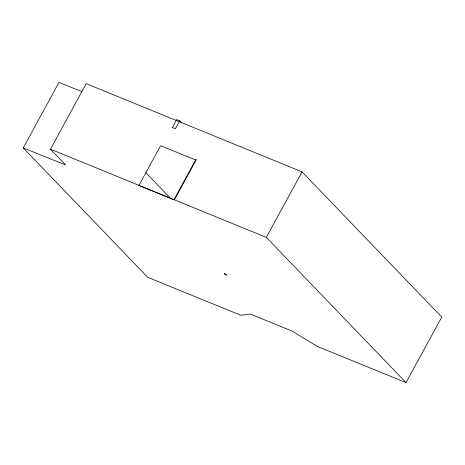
<?xml version="1.0" encoding="UTF-8"?>
<svg xmlns="http://www.w3.org/2000/svg" width="465" height="465" viewBox="0 0 465 465"><rect width="100%" height="100%" fill="white"/><g stroke="black" fill="none" stroke-linecap="round" stroke-linejoin="round"><path stroke-width="0.7" d="M23.25 147.934L65.705 164.999L50.476 149.172L86.199 83.648L302.035 171.858L441.75 317.066L406.026 382.59L317.746 346.611L292.235 331.144L250.28 314.044L240.824 315.258L147.736 277.32L23.25 147.934L58.974 82.41L81.886 91.617M195.626 159.989L173.933 199.77L138.919 185.465L160.611 145.679L195.626 159.989L196.34 159.565L174.398 199.816M179.722 120.813L175.381 128.77L172.341 127.538L176.677 119.581L179.722 120.813L181.722 122.917M406.026 382.59L266.311 237.377L302.035 171.858M50.476 149.172L266.311 237.377M138.454 185.128L138.919 185.465M145.812 172.666L170.911 198.753M225.798 274.257L224.066 273.56L224.891 274.414L226.624 275.111L225.798 274.257"/></g></svg>
